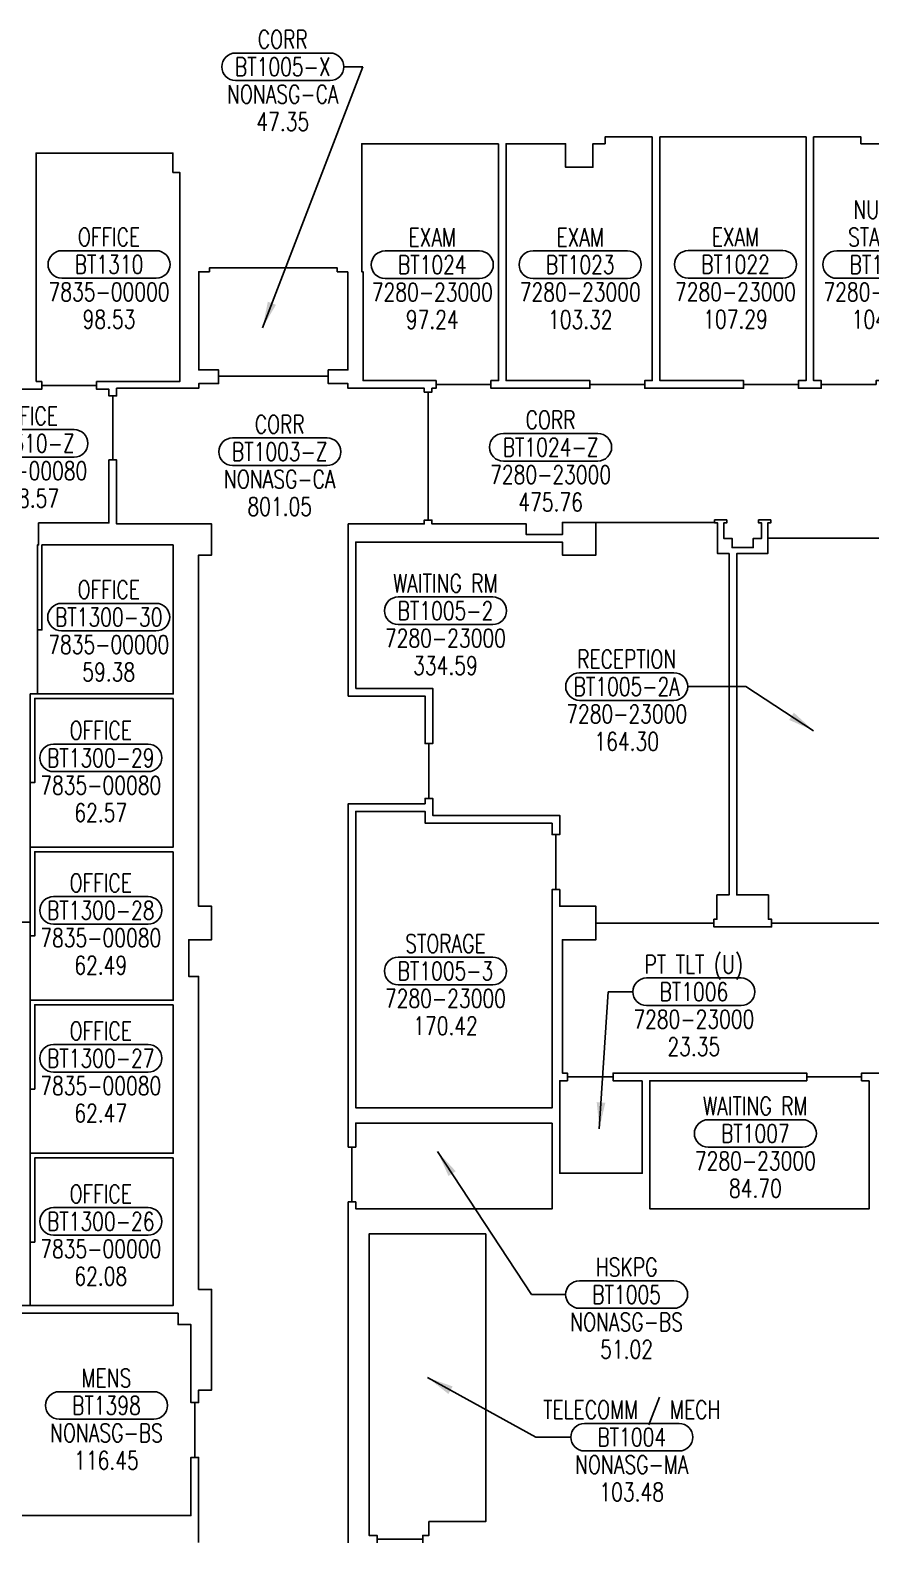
# Model space of a CAD drawing. Extents: x 3045 to 7103, y 18060 to 20148.
# Drawn here: x 5742 to 6294, y 18911 to 19902 of the extents above; entities that cross this region are included whole.
import ezdxf
from ezdxf.enums import TextEntityAlignment as Align

# ---------------------------------------------------------------- set-up
doc = ezdxf.new("R2010")
doc.units = 0
doc.header["$MEASUREMENT"] = 0
doc.layers.get('0').update_dxf_attribs({"linetype": 'CONTINUOUS'})
for name, color, linetype in [('AREA', 3, 'CONTINUOUS'), ('AREA2', 1, 'CONTINUOUS'), ('COSTC', 6, 'CONTINUOUS'), ('PLINE2', 5, 'CONTINUOUS'), ('ROOMNA', 4, 'CONTINUOUS'), ('ROOMNO', 4, 'CONTINUOUS'), ('ROOMOV', 4, 'CONTINUOUS')]:
    doc.layers.add(name, color=color, linetype=linetype)
doc.styles.get("Standard").update_dxf_attribs({"font": 'simplex.shx', "width": 0.75})
doc.dimstyles.get("Standard").update_dxf_attribs({"dimtxt": 0.18, "dimasz": 0.18, "dimexe": 0.18, "dimexo": 0.0625, "dimgap": 0.09, "dimtad": 0, "dimtih": 1, "dimtoh": 1, "dimdec": 4, "dimzin": 0, "dimtxsty": 'STANDARD', "dimcen": 0.09, "dimazin": 3, "dimtfac": 1, "dimtdec": 4, "dimtofl": 0, "dimtmove": 0, "dimatfit": 3, "dimtolj": 1, "dimtzin": 0})

# ---------------------------------------------------------------- blocks, each defined once
blk = doc.blocks.new('ROOM')
at = {"layer": 'ROOMOV'}
for p, q in [((-31.04, 9.04), (31.04, 9.04)), ((31.04, -9.04), (-31.04, -9.04))]:
    blk.add_line(p, q, dxfattribs=at)
for centre, start, end in [((-31.04, 0), 90, 270), ((31.04, 0), 270, 90)]:
    blk.add_arc(centre, 9.04, start, end, dxfattribs=at)
at = {"color": 0, "width": 0.75, "flags": 1}
for tag, p in [('FLFIN', (-60, -36)), ('ICRA', (60, -36)), ('FLTYPE', (-60, -48)), ('USER1', (60, -48)), ('FLCOND', (-60, -60)), ('USER2', (60, -60)), ('WLFIN', (-60, -72)), ('SITE', (-24, -72)), ('UCODE', (24, -72)), ('USER3', (60, -72)), ('WLTYPE', (-60, -84)), ('BLDG', (-24, -84)), ('UDESC', (24, -84)), ('USER4', (60, -84)), ('WLCOND', (-60, -96)), ('FLR', (-24, -96)), ('FCODE', (24, -96)), ('USER5', (60, -96)), ('CLFIN', (-60, -108)), ('COSTCD', (-24, -108)), ('FDESC', (24, -108)), ('USER6', (60, -108)), ('CLTYPE', (-60, -120)), ('DEPTD', (-24, -120)), ('DIVISION', (24, -120)), ('USER7', (60, -120)), ('CLCOND', (-60, -132)), ('RDES', (-24, -132)), ('CONTACT', (24, -132)), ('USER8', (60, -132)), ('CLHT', (-60, -144)), ('CHDATE', (-24, -144)), ('OCCUP', (24, -144)), ('BLOCK', (60, -144)), ('BASE', (-60, -156)), ('CBACK', (-24, -156)), ('PRCONTACT', (24, -156)), ('BLOCK2', (60, -156))]:
    blk.add_attdef(tag, text='', height=6, dxfattribs=at).set_placement(p, align=Align.MIDDLE_CENTER)
at = {"layer": 'AREA', "width": 0.75}
blk.add_attdef('AREA', text='', height=12, dxfattribs=at).set_placement((0, -36), align=Align.MIDDLE_CENTER)
at = {"layer": 'AREA2', "width": 0.75}
blk.add_attdef('AREA2', text='', height=12, dxfattribs=at).set_placement((0, -36), align=Align.MIDDLE_CENTER)
at = {"layer": 'COSTC', "width": 0.75}
blk.add_attdef('COSTC', text='', height=12, dxfattribs=at).set_placement((0, -18), align=Align.MIDDLE_CENTER)
at = {"layer": 'ROOMNA', "width": 0.75}
for tag, p in [('RMNAA', (0, 54)), ('RMNAB', (0, 36)), ('RMNAC', (0, 18))]:
    blk.add_attdef(tag, text='', height=12, dxfattribs=at).set_placement(p, align=Align.MIDDLE_CENTER)
at = {"layer": 'ROOMNO', "width": 0.75}
blk.add_attdef('RMNU', text='', height=12, dxfattribs=at).set_placement((0, 0), align=Align.MIDDLE_CENTER)

msp = doc.modelspace()

# ---------------------------------------------------------------- linework, layer by layer
at = {"layer": 'PLINE2', "color": 6}
for points in [[(6150.47, 19832.21), (6119.47, 19832.21), (6119.47, 19827.71), (6111.47, 19827.71), (6111.47, 19812.21), (6093.47, 19812.21), (6093.47, 19827.71), (6054.47, 19827.71), (6054.47, 19672.21), (6109.47, 19672.21), (6109.47, 19669.71), (6145.47, 19669.71), (6145.47, 19672.21), (6150.47, 19672.21)], [(6251.47, 19832.21), (6155.47, 19832.21), (6155.47, 19672.21), (6210.47, 19672.21), (6210.47, 19669.71), (6246.47, 19669.71), (6246.47, 19672.21), (6251.47, 19672.21)], [(6352.47, 19812.21), (6345.97, 19812.21), (6345.97, 19827.71), (6287.47, 19827.71), (6287.47, 19832.21), (6256.47, 19832.21), (6256.47, 19672.21), (6261.47, 19672.21), (6261.47, 19669.71), (6297.47, 19669.71), (6297.47, 19672.21), (6352.47, 19672.21)], [(5745.72, 19671.58), (5749.47, 19671.58), (5749.47, 19669.08), (5785.47, 19669.08), (5785.47, 19671.58), (5840.09, 19671.58), (5840.09, 19808.83), (5835.59, 19808.83), (5835.59, 19821.58), (5745.72, 19821.58)], [(6049.47, 19827.71), (5959.59, 19827.71), (5959.59, 19743.71), (5960.47, 19743.71), (5960.47, 19672.21), (6008.47, 19672.21), (6008.47, 19669.71), (6044.47, 19669.71), (6044.47, 19672.21), (6049.47, 19672.21)], [(5950.59, 19743.71), (5945.59, 19743.71), (5943.59, 19743.71), (5943.59, 19746.21), (5859.59, 19746.21), (5859.59, 19743.71), (5857.59, 19743.71), (5852.59, 19743.71), (5852.59, 19679.21), (5865.59, 19679.21), (5865.59, 19675.21), (5865.59, 19675.21), (5937.59, 19675.21), (5937.59, 19675.21), (5937.59, 19679.21), (5937.59, 19679.21), (5939.59, 19679.21), (5950.59, 19679.21)], [(5955.72, 19470.21), (6006.22, 19470.21), (6006.22, 19433.96), (6003.72, 19433.96), (6003.72, 19397.96), (6006.22, 19397.96), (6006.22, 19386.83), (6089.68, 19386.83), (6089.68, 19374.21), (6087.18, 19374.21), (6087.18, 19338.21), (6089.68, 19338.21), (6089.68, 19327.21), (6113.47, 19327.21), (6113.47, 19316.21), (6190.91, 19316.21), (6190.91, 19318.71), (6192.91, 19318.71), (6192.91, 19334.71), (6200.91, 19334.71), (6200.91, 19558.64), (6193.41, 19558.64), (6193.41, 19578.83), (6191.41, 19578.83), (6191.41, 19579.14), (6113.47, 19579.14), (6113.47, 19557.71), (6091.47, 19557.71), (6091.47, 19566.21), (5955.72, 19566.21)], [(5835.84, 19564.33), (5749.59, 19564.33), (5749.59, 19508.59), (5746.59, 19508.59), (5746.59, 19466.64), (5835.84, 19466.64)], [(6301.97, 19568.71), (6226.28, 19568.71), (6226.28, 19558.64), (6205.91, 19558.64), (6205.91, 19334.71), (6226.78, 19334.71), (6226.78, 19318.71), (6228.78, 19318.71), (6228.78, 19316.21), (6301.97, 19316.21)], [(5835.84, 19463.64), (5744.84, 19463.64), (5744.84, 19408.39), (5741.84, 19408.39), (5741.84, 19366.02), (5835.84, 19366.02)], [(6084.68, 19381.83), (6084.68, 19374.21), (6087.18, 19374.21), (6087.18, 19338.21), (6084.68, 19338.21), (6084.72, 19194.96), (5955.72, 19194.96), (5955.72, 19389.46), (6001.22, 19389.46), (6001.22, 19381.83)], [(5835.84, 19363.02), (5744.84, 19363.02), (5744.84, 19307.77), (5741.84, 19307.77), (5741.84, 19265.53), (5835.84, 19265.53)], [(5835.84, 19262.53), (5744.84, 19262.53), (5744.84, 19207.28), (5741.84, 19207.28), (5741.84, 19165.07), (5835.84, 19165.07)], [(6143.84, 19212.71), (6124.72, 19212.71), (6124.72, 19215.21), (6094.72, 19215.21), (6094.72, 19212.71), (6089.72, 19212.71), (6089.72, 19151.96), (6143.84, 19151.96)], [(6292.97, 19212.71), (6287.97, 19212.71), (6287.97, 19215.21), (6251.97, 19215.21), (6251.97, 19212.7), (6148.84, 19212.71), (6148.84, 19128.71), (6292.97, 19128.71)], [(6084.72, 19184.96), (5955.72, 19184.96), (5955.72, 19169.21), (5953.22, 19169.21), (5953.22, 19133.21), (5955.72, 19133.21), (5955.72, 19128.71), (6084.72, 19128.71)], [(5835.84, 19162.07), (5744.84, 19162.07), (5744.84, 19106.82), (5741.84, 19106.82), (5741.84, 19065.21), (5835.84, 19065.21)], [(6041.09, 19112.21), (5964.47, 19112.21), (5964.47, 18914.33), (5969.72, 18914.33), (5969.72, 18911.83), (5999.72, 18911.83), (5999.72, 18914.33), (6003.8, 18914.33), (6003.8, 18923.33), (6041.09, 18923.33)], [(5838.97, 19060.21), (5721.47, 19060.21), (5721.47, 18927.33), (5847.47, 18927.33), (5847.47, 18965.46), (5849.97, 18965.46), (5849.97, 19001.46), (5847.47, 19001.46), (5847.47, 19052.71), (5838.97, 19052.71)]]:
    msp.add_lwpolyline(points, close=True, dxfattribs=at)
for points in [[(5852.47, 18909.71), (5852.47, 18965.46), (5849.97, 18965.46), (5849.97, 19001.46), (5852.47, 19001.46), (5852.47, 19009.71), (5860.97, 19009.71), (5860.97, 19075.71), (5852.47, 19075.71), (5852.47, 19281.21), (5845.97, 19281.21), (5845.97, 19305.21), (5860.97, 19305.21), (5860.97, 19327.21), (5852.47, 19327.21), (5852.47, 19557.71), (5860.97, 19557.71), (5860.97, 19578.14), (5798.59, 19578.14), (5798.59, 19620.21), (5796.09, 19620.21), (5796.09, 19662.21), (5798.59, 19662.21), (5798.59, 19667.21), (5852.59, 19667.21), (5852.59, 19670.21), (5865.59, 19670.21), (5865.59, 19675.21), (5937.59, 19675.21), (5937.59, 19670.21), (5950.59, 19670.21), (5950.59, 19667.21), (6000.72, 19667.21), (6000.72, 19664.68), (6003.22, 19664.68), (6003.22, 19580.68), (6000.72, 19580.68), (6000.72, 19578.14), (5950.72, 19578.14), (5950.72, 19465.21), (6001.22, 19465.21), (6001.22, 19433.96), (6003.72, 19433.96), (6003.72, 19397.96), (6001.22, 19397.96), (6001.22, 19394.46), (5950.72, 19394.46), (5950.72, 19169.21), (5953.22, 19169.21), (5953.22, 19133.21), (5950.72, 19133.21), (5950.72, 18909.33)], [(5608.72, 19316.69), (5741.84, 19316.69), (5741.84, 19466.64), (5746.59, 19466.64), (5746.59, 19564.33), (5747.34, 19564.33), (5747.34, 19578.83), (5793.59, 19578.83), (5793.59, 19620.21), (5796.09, 19620.21), (5796.09, 19662.21), (5793.59, 19662.21), (5793.59, 19666.58), (5785.47, 19666.58), (5785.47, 19669.08), (5749.47, 19669.08), (5749.47, 19666.58), (5689.09, 19666.58)], [(6297.47, 19669.71), (6261.47, 19669.71), (6261.47, 19667.21), (6246.47, 19667.21), (6246.47, 19669.71), (6210.47, 19669.71), (6210.47, 19667.21), (6145.47, 19667.21), (6145.47, 19669.71), (6109.47, 19669.71), (6109.47, 19667.21), (6044.47, 19667.21), (6044.47, 19669.71), (6008.47, 19669.71), (6008.47, 19667.21), (6005.72, 19667.21), (6005.72, 19664.68), (6003.22, 19664.68), (6003.22, 19580.68), (6005.72, 19580.68), (6005.72, 19578.14), (6067.66, 19578.14), (6067.66, 19571.21), (6091.47, 19571.21), (6091.47, 19579.14), (6191.41, 19579.14), (6191.41, 19580.83), (6199.41, 19580.83), (6199.41, 19578.83), (6197.41, 19578.83), (6197.41, 19568.64), (6202.84, 19568.64), (6202.84, 19562.64), (6216.84, 19562.64), (6216.84, 19568.64), (6222.28, 19568.64), (6222.28, 19578.83), (6220.28, 19578.83), (6220.28, 19580.83), (6228.28, 19580.83), (6228.28, 19578.83), (6226.28, 19578.83), (6226.28, 19568.71), (6301.97, 19568.71)], [(5606.84, 19065.21), (5741.84, 19065.21), (5741.84, 19316.69), (5699.22, 19316.69)], [(6301.97, 19316.21), (6228.78, 19316.21), (6228.78, 19313.71), (6190.91, 19313.71), (6190.91, 19316.21), (6113.47, 19316.21), (6113.47, 19305.21), (6091.47, 19305.21), (6091.47, 19217.71), (6094.72, 19217.71), (6094.72, 19215.21), (6124.72, 19215.21), (6124.72, 19217.71), (6251.97, 19217.71), (6251.97, 19215.21), (6287.97, 19215.21), (6287.97, 19217.71), (6302.97, 19217.71)], [(5969.72, 18909.33), (5969.72, 18911.83), (5999.72, 18911.83), (5999.72, 18909.33)]]:
    msp.add_lwpolyline(points, dxfattribs=at)

# ---------------------------------------------------------------- block references
at = {"layer": 'ROOMNO', "color": 2}
ref = msp.add_blockref('ROOM', (5907.77, 19878.19), dxfattribs=at)
ref.add_attrib('RMNU', 'BT1005-X', dxfattribs={"height": 12, "width": 0.75}).set_placement((5907.77, 19878.19), align=Align.MIDDLE_CENTER)
ref.add_attrib('RMNAC', 'CORR', dxfattribs={"layer": 'ROOMNA', "height": 12, "width": 0.75}).set_placement((5907.77, 19896.19), align=Align.MIDDLE_CENTER)
ref.add_attrib('COSTC', 'NONASG-CA', dxfattribs={"layer": 'COSTC', "height": 12, "width": 0.75}).set_placement((5907.77, 19860.19), align=Align.MIDDLE_CENTER)
ref.add_attrib('AREA2', '47.35', dxfattribs={"layer": 'AREA2', "height": 12, "width": 0.75}).set_placement((5907.77, 19842.19), align=Align.MIDDLE_CENTER)
ref = msp.add_blockref('ROOM', (6302.63, 19748.39), dxfattribs=at)
ref.add_attrib('RMNU', 'BT1021', dxfattribs={"height": 12, "width": 0.75}).set_placement((6302.63, 19748.39), align=Align.MIDDLE_CENTER)
ref.add_attrib('RMNAB', 'NURSE', dxfattribs={"layer": 'ROOMNA', "height": 12, "width": 0.75}).set_placement((6302.63, 19784.39), align=Align.MIDDLE_CENTER)
ref.add_attrib('RMNAC', 'STATION', dxfattribs={"layer": 'ROOMNA', "height": 12, "width": 0.75}).set_placement((6302.63, 19766.39), align=Align.MIDDLE_CENTER)
ref.add_attrib('COSTC', '7280-23000', dxfattribs={"layer": 'COSTC', "height": 12, "width": 0.75}).set_placement((6302.63, 19730.39), align=Align.MIDDLE_CENTER)
ref.add_attrib('AREA2', '104.56', dxfattribs={"layer": 'AREA2', "height": 12, "width": 0.75}).set_placement((6302.63, 19712.39), align=Align.MIDDLE_CENTER)
ref = msp.add_blockref('ROOM', (5793.63, 19748.45), dxfattribs=at)
ref.add_attrib('RMNU', 'BT1310', dxfattribs={"height": 12, "width": 0.75}).set_placement((5793.63, 19748.45), align=Align.MIDDLE_CENTER)
ref.add_attrib('RMNAC', 'OFFICE', dxfattribs={"layer": 'ROOMNA', "height": 12, "width": 0.75}).set_placement((5793.63, 19766.45), align=Align.MIDDLE_CENTER)
ref.add_attrib('COSTC', '7835-00000', dxfattribs={"layer": 'COSTC', "height": 12, "width": 0.75}).set_placement((5793.63, 19730.45), align=Align.MIDDLE_CENTER)
ref.add_attrib('AREA2', '98.53', dxfattribs={"layer": 'AREA2', "height": 12, "width": 0.75}).set_placement((5793.63, 19712.45), align=Align.MIDDLE_CENTER)
ref = msp.add_blockref('ROOM', (6005.97, 19748.27), dxfattribs=at)
ref.add_attrib('RMNU', 'BT1024', dxfattribs={"height": 12, "width": 0.75}).set_placement((6005.97, 19748.27), align=Align.MIDDLE_CENTER)
ref.add_attrib('RMNAC', 'EXAM', dxfattribs={"layer": 'ROOMNA', "height": 12, "width": 0.75}).set_placement((6005.97, 19766.27), align=Align.MIDDLE_CENTER)
ref.add_attrib('COSTC', '7280-23000', dxfattribs={"layer": 'COSTC', "height": 12, "width": 0.75}).set_placement((6005.97, 19730.27), align=Align.MIDDLE_CENTER)
ref.add_attrib('AREA2', '97.24', dxfattribs={"layer": 'AREA2', "height": 12, "width": 0.75}).set_placement((6005.97, 19712.27), align=Align.MIDDLE_CENTER)
ref = msp.add_blockref('ROOM', (6103.16, 19748.3), dxfattribs=at)
ref.add_attrib('RMNU', 'BT1023', dxfattribs={"height": 12, "width": 0.75}).set_placement((6103.16, 19748.3), align=Align.MIDDLE_CENTER)
ref.add_attrib('RMNAC', 'EXAM', dxfattribs={"layer": 'ROOMNA', "height": 12, "width": 0.75}).set_placement((6103.16, 19766.3), align=Align.MIDDLE_CENTER)
ref.add_attrib('COSTC', '7280-23000', dxfattribs={"layer": 'COSTC', "height": 12, "width": 0.75}).set_placement((6103.16, 19730.3), align=Align.MIDDLE_CENTER)
ref.add_attrib('AREA2', '103.32', dxfattribs={"layer": 'AREA2', "height": 12, "width": 0.75}).set_placement((6103.16, 19712.3), align=Align.MIDDLE_CENTER)
ref = msp.add_blockref('ROOM', (6205.13, 19748.49), dxfattribs=at)
ref.add_attrib('RMNU', 'BT1022', dxfattribs={"height": 12, "width": 0.75}).set_placement((6205.13, 19748.49), align=Align.MIDDLE_CENTER)
ref.add_attrib('RMNAC', 'EXAM', dxfattribs={"layer": 'ROOMNA', "height": 12, "width": 0.75}).set_placement((6205.13, 19766.49), align=Align.MIDDLE_CENTER)
ref.add_attrib('COSTC', '7280-23000', dxfattribs={"layer": 'COSTC', "height": 12, "width": 0.75}).set_placement((6205.13, 19730.49), align=Align.MIDDLE_CENTER)
ref.add_attrib('AREA2', '107.29', dxfattribs={"layer": 'AREA2', "height": 12, "width": 0.75}).set_placement((6205.13, 19712.49), align=Align.MIDDLE_CENTER)
ref = msp.add_blockref('ROOM', (5739.63, 19631.03), dxfattribs=at)
ref.add_attrib('RMNU', 'BT1310-Z', dxfattribs={"height": 12, "width": 0.75}).set_placement((5739.63, 19631.03), align=Align.MIDDLE_CENTER)
ref.add_attrib('RMNAC', 'OFFICE', dxfattribs={"layer": 'ROOMNA', "height": 12, "width": 0.75}).set_placement((5739.63, 19649.03), align=Align.MIDDLE_CENTER)
ref.add_attrib('COSTC', '7835-00080', dxfattribs={"layer": 'COSTC', "height": 12, "width": 0.75}).set_placement((5739.63, 19613.03), align=Align.MIDDLE_CENTER)
ref.add_attrib('AREA2', '918.57', dxfattribs={"layer": 'AREA2', "height": 12, "width": 0.75}).set_placement((5739.63, 19595.03), align=Align.MIDDLE_CENTER)
ref = msp.add_blockref('ROOM', (6083.68, 19628.48), dxfattribs=at)
ref.add_attrib('RMNU', 'BT1024-Z', dxfattribs={"height": 12, "width": 0.75}).set_placement((6083.68, 19628.48), align=Align.MIDDLE_CENTER)
ref.add_attrib('RMNAC', 'CORR', dxfattribs={"layer": 'ROOMNA', "height": 12, "width": 0.75}).set_placement((6083.68, 19646.48), align=Align.MIDDLE_CENTER)
ref.add_attrib('COSTC', '7280-23000', dxfattribs={"layer": 'COSTC', "height": 12, "width": 0.75}).set_placement((6083.68, 19610.48), align=Align.MIDDLE_CENTER)
ref.add_attrib('AREA2', '475.76', dxfattribs={"layer": 'AREA2', "height": 12, "width": 0.75}).set_placement((6083.68, 19592.48), align=Align.MIDDLE_CENTER)
ref = msp.add_blockref('ROOM', (5905.78, 19625.54), dxfattribs=at)
ref.add_attrib('RMNU', 'BT1003-Z', dxfattribs={"height": 12, "width": 0.75}).set_placement((5905.78, 19625.54), align=Align.MIDDLE_CENTER)
ref.add_attrib('RMNAC', 'CORR', dxfattribs={"layer": 'ROOMNA', "height": 12, "width": 0.75}).set_placement((5905.78, 19643.54), align=Align.MIDDLE_CENTER)
ref.add_attrib('COSTC', 'NONASG-CA', dxfattribs={"layer": 'COSTC', "height": 12, "width": 0.75}).set_placement((5905.78, 19607.54), align=Align.MIDDLE_CENTER)
ref.add_attrib('AREA2', '801.05', dxfattribs={"layer": 'AREA2', "height": 12, "width": 0.75}).set_placement((5905.78, 19589.54), align=Align.MIDDLE_CENTER)
ref = msp.add_blockref('ROOM', (5793.43, 19516.98), dxfattribs=at)
ref.add_attrib('RMNU', 'BT1300-30', dxfattribs={"height": 12, "width": 0.75}).set_placement((5793.43, 19516.98), align=Align.MIDDLE_CENTER)
ref.add_attrib('RMNAC', 'OFFICE', dxfattribs={"layer": 'ROOMNA', "height": 12, "width": 0.75}).set_placement((5793.43, 19534.98), align=Align.MIDDLE_CENTER)
ref.add_attrib('COSTC', '7835-00000', dxfattribs={"layer": 'COSTC', "height": 12, "width": 0.75}).set_placement((5793.43, 19498.98), align=Align.MIDDLE_CENTER)
ref.add_attrib('AREA2', '59.38', dxfattribs={"layer": 'AREA2', "height": 12, "width": 0.75}).set_placement((5793.43, 19480.98), align=Align.MIDDLE_CENTER)
ref = msp.add_blockref('ROOM', (6014.62, 19521.18), dxfattribs=at)
ref.add_attrib('RMNU', 'BT1005-2', dxfattribs={"height": 12, "width": 0.75}).set_placement((6014.62, 19521.18), align=Align.MIDDLE_CENTER)
ref.add_attrib('RMNAC', 'WAITING RM', dxfattribs={"layer": 'ROOMNA', "height": 12, "width": 0.75}).set_placement((6014.62, 19539.18), align=Align.MIDDLE_CENTER)
ref.add_attrib('COSTC', '7280-23000', dxfattribs={"layer": 'COSTC', "height": 12, "width": 0.75}).set_placement((6014.62, 19503.18), align=Align.MIDDLE_CENTER)
ref.add_attrib('AREA2', '334.59', dxfattribs={"layer": 'AREA2', "height": 12, "width": 0.75}).set_placement((6014.62, 19485.18), align=Align.MIDDLE_CENTER)
ref = msp.add_blockref('ROOM', (6133.68, 19471.41), dxfattribs=at)
ref.add_attrib('RMNU', 'BT1005-2A', dxfattribs={"height": 12, "width": 0.75}).set_placement((6133.68, 19471.41), align=Align.MIDDLE_CENTER)
ref.add_attrib('RMNAC', 'RECEPTION', dxfattribs={"layer": 'ROOMNA', "height": 12, "width": 0.75}).set_placement((6133.68, 19489.41), align=Align.MIDDLE_CENTER)
ref.add_attrib('COSTC', '7280-23000', dxfattribs={"layer": 'COSTC', "height": 12, "width": 0.75}).set_placement((6133.68, 19453.41), align=Align.MIDDLE_CENTER)
ref.add_attrib('AREA2', '164.30', dxfattribs={"layer": 'AREA2', "height": 12, "width": 0.75}).set_placement((6133.68, 19435.41), align=Align.MIDDLE_CENTER)
ref = msp.add_blockref('ROOM', (5788.19, 19424.61), dxfattribs=at)
ref.add_attrib('RMNU', 'BT1300-29', dxfattribs={"height": 12, "width": 0.75}).set_placement((5788.19, 19424.61), align=Align.MIDDLE_CENTER)
ref.add_attrib('RMNAC', 'OFFICE', dxfattribs={"layer": 'ROOMNA', "height": 12, "width": 0.75}).set_placement((5788.19, 19442.61), align=Align.MIDDLE_CENTER)
ref.add_attrib('COSTC', '7835-00080', dxfattribs={"layer": 'COSTC', "height": 12, "width": 0.75}).set_placement((5788.19, 19406.61), align=Align.MIDDLE_CENTER)
ref.add_attrib('AREA2', '62.57', dxfattribs={"layer": 'AREA2', "height": 12, "width": 0.75}).set_placement((5788.19, 19388.61), align=Align.MIDDLE_CENTER)
ref = msp.add_blockref('ROOM', (5788.19, 19324.53), dxfattribs=at)
ref.add_attrib('RMNU', 'BT1300-28', dxfattribs={"height": 12, "width": 0.75}).set_placement((5788.19, 19324.53), align=Align.MIDDLE_CENTER)
ref.add_attrib('RMNAC', 'OFFICE', dxfattribs={"layer": 'ROOMNA', "height": 12, "width": 0.75}).set_placement((5788.19, 19342.53), align=Align.MIDDLE_CENTER)
ref.add_attrib('COSTC', '7835-00080', dxfattribs={"layer": 'COSTC', "height": 12, "width": 0.75}).set_placement((5788.19, 19306.53), align=Align.MIDDLE_CENTER)
ref.add_attrib('AREA2', '62.49', dxfattribs={"layer": 'AREA2', "height": 12, "width": 0.75}).set_placement((5788.19, 19288.53), align=Align.MIDDLE_CENTER)
ref = msp.add_blockref('ROOM', (6014.62, 19284.74), dxfattribs=at)
ref.add_attrib('RMNU', 'BT1005-3', dxfattribs={"height": 12, "width": 0.75}).set_placement((6014.62, 19284.74), align=Align.MIDDLE_CENTER)
ref.add_attrib('RMNAC', 'STORAGE', dxfattribs={"layer": 'ROOMNA', "height": 12, "width": 0.75}).set_placement((6014.62, 19302.74), align=Align.MIDDLE_CENTER)
ref.add_attrib('COSTC', '7280-23000', dxfattribs={"layer": 'COSTC', "height": 12, "width": 0.75}).set_placement((6014.62, 19266.74), align=Align.MIDDLE_CENTER)
ref.add_attrib('AREA2', '170.42', dxfattribs={"layer": 'AREA2', "height": 12, "width": 0.75}).set_placement((6014.62, 19248.74), align=Align.MIDDLE_CENTER)
ref = msp.add_blockref('ROOM', (6177.77, 19271.1), dxfattribs=at)
ref.add_attrib('RMNU', 'BT1006', dxfattribs={"height": 12, "width": 0.75}).set_placement((6177.77, 19271.1), align=Align.MIDDLE_CENTER)
ref.add_attrib('RMNAC', 'PT TLT (U)', dxfattribs={"layer": 'ROOMNA', "height": 12, "width": 0.75}).set_placement((6177.77, 19289.1), align=Align.MIDDLE_CENTER)
ref.add_attrib('COSTC', '7280-23000', dxfattribs={"layer": 'COSTC', "height": 12, "width": 0.75}).set_placement((6177.77, 19253.1), align=Align.MIDDLE_CENTER)
ref.add_attrib('AREA2', '23.35', dxfattribs={"layer": 'AREA2', "height": 12, "width": 0.75}).set_placement((6177.77, 19235.1), align=Align.MIDDLE_CENTER)
ref = msp.add_blockref('ROOM', (5788.19, 19227.42), dxfattribs=at)
ref.add_attrib('RMNU', 'BT1300-27', dxfattribs={"height": 12, "width": 0.75}).set_placement((5788.19, 19227.42), align=Align.MIDDLE_CENTER)
ref.add_attrib('RMNAC', 'OFFICE', dxfattribs={"layer": 'ROOMNA', "height": 12, "width": 0.75}).set_placement((5788.19, 19245.42), align=Align.MIDDLE_CENTER)
ref.add_attrib('COSTC', '7835-00080', dxfattribs={"layer": 'COSTC', "height": 12, "width": 0.75}).set_placement((5788.19, 19209.42), align=Align.MIDDLE_CENTER)
ref.add_attrib('AREA2', '62.47', dxfattribs={"layer": 'AREA2', "height": 12, "width": 0.75}).set_placement((5788.19, 19191.42), align=Align.MIDDLE_CENTER)
ref = msp.add_blockref('ROOM', (6218.19, 19178.09), dxfattribs=at)
ref.add_attrib('RMNU', 'BT1007', dxfattribs={"height": 12, "width": 0.75}).set_placement((6218.19, 19178.09), align=Align.MIDDLE_CENTER)
ref.add_attrib('RMNAC', 'WAITING RM', dxfattribs={"layer": 'ROOMNA', "height": 12, "width": 0.75}).set_placement((6218.19, 19196.09), align=Align.MIDDLE_CENTER)
ref.add_attrib('COSTC', '7280-23000', dxfattribs={"layer": 'COSTC', "height": 12, "width": 0.75}).set_placement((6218.19, 19160.09), align=Align.MIDDLE_CENTER)
ref.add_attrib('AREA2', '84.70', dxfattribs={"layer": 'AREA2', "height": 12, "width": 0.75}).set_placement((6218.19, 19142.09), align=Align.MIDDLE_CENTER)
ref = msp.add_blockref('ROOM', (5788.19, 19120.39), dxfattribs=at)
ref.add_attrib('RMNU', 'BT1300-26', dxfattribs={"height": 12, "width": 0.75}).set_placement((5788.19, 19120.39), align=Align.MIDDLE_CENTER)
ref.add_attrib('RMNAC', 'OFFICE', dxfattribs={"layer": 'ROOMNA', "height": 12, "width": 0.75}).set_placement((5788.19, 19138.39), align=Align.MIDDLE_CENTER)
ref.add_attrib('COSTC', '7835-00000', dxfattribs={"layer": 'COSTC', "height": 12, "width": 0.75}).set_placement((5788.19, 19102.39), align=Align.MIDDLE_CENTER)
ref.add_attrib('AREA2', '62.08', dxfattribs={"layer": 'AREA2', "height": 12, "width": 0.75}).set_placement((5788.19, 19084.39), align=Align.MIDDLE_CENTER)
ref = msp.add_blockref('ROOM', (6133.62, 19072.39), dxfattribs=at)
ref.add_attrib('RMNU', 'BT1005', dxfattribs={"height": 12, "width": 0.75}).set_placement((6133.62, 19072.39), align=Align.MIDDLE_CENTER)
ref.add_attrib('RMNAC', 'HSKPG', dxfattribs={"layer": 'ROOMNA', "height": 12, "width": 0.75}).set_placement((6133.62, 19090.39), align=Align.MIDDLE_CENTER)
ref.add_attrib('COSTC', 'NONASG-BS', dxfattribs={"layer": 'COSTC', "height": 12, "width": 0.75}).set_placement((6133.62, 19054.39), align=Align.MIDDLE_CENTER)
ref.add_attrib('AREA2', '51.02', dxfattribs={"layer": 'AREA2', "height": 12, "width": 0.75}).set_placement((6133.62, 19036.39), align=Align.MIDDLE_CENTER)
ref = msp.add_blockref('ROOM', (5791.93, 18999.6), dxfattribs=at)
ref.add_attrib('RMNU', 'BT1398', dxfattribs={"height": 12, "width": 0.75}).set_placement((5791.93, 18999.6), align=Align.MIDDLE_CENTER)
ref.add_attrib('RMNAC', 'MENS', dxfattribs={"layer": 'ROOMNA', "height": 12, "width": 0.75}).set_placement((5791.93, 19017.6), align=Align.MIDDLE_CENTER)
ref.add_attrib('COSTC', 'NONASG-BS', dxfattribs={"layer": 'COSTC', "height": 12, "width": 0.75}).set_placement((5791.93, 18981.6), align=Align.MIDDLE_CENTER)
ref.add_attrib('AREA2', '116.45', dxfattribs={"layer": 'AREA2', "height": 12, "width": 0.75}).set_placement((5791.93, 18963.6), align=Align.MIDDLE_CENTER)
ref = msp.add_blockref('ROOM', (6136.99, 18978.77), dxfattribs=at)
ref.add_attrib('RMNU', 'BT1004', dxfattribs={"height": 12, "width": 0.75}).set_placement((6136.99, 18978.77), align=Align.MIDDLE_CENTER)
ref.add_attrib('RMNAC', 'TELECOMM / MECH', dxfattribs={"layer": 'ROOMNA', "height": 12, "width": 0.75}).set_placement((6136.99, 18996.77), align=Align.MIDDLE_CENTER)
ref.add_attrib('COSTC', 'NONASG-MA', dxfattribs={"layer": 'COSTC', "height": 12, "width": 0.75}).set_placement((6136.99, 18960.77), align=Align.MIDDLE_CENTER)
ref.add_attrib('AREA2', '103.48', dxfattribs={"layer": 'AREA2', "height": 12, "width": 0.75}).set_placement((6136.99, 18942.77), align=Align.MIDDLE_CENTER)

# ---------------------------------------------------------------- leaders
at = {"layer": 'ROOMNO'}
for points in [[(5894.4, 19706.84), (5960.34, 19878.19), (5947.86, 19878.19)], [(6256.4, 19442.46), (6211.9, 19471.41), (6173.76, 19471.41)], [(6115.68, 19181.24), (6121.58, 19271.1), (6137.69, 19271.1)], [(6009.49, 19166.19), (6071.05, 19072.39), (6093.54, 19072.39)], [(6002.83, 19017.94), (6073.89, 18978.77), (6096.9, 18978.77)]]:
    msp.add_leader(points, dimstyle='STANDARD', override={"dimscale": 96, "dimgap": 0.09, "dimtad": 0}, dxfattribs=at)

doc.saveas('drawing.dxf')
